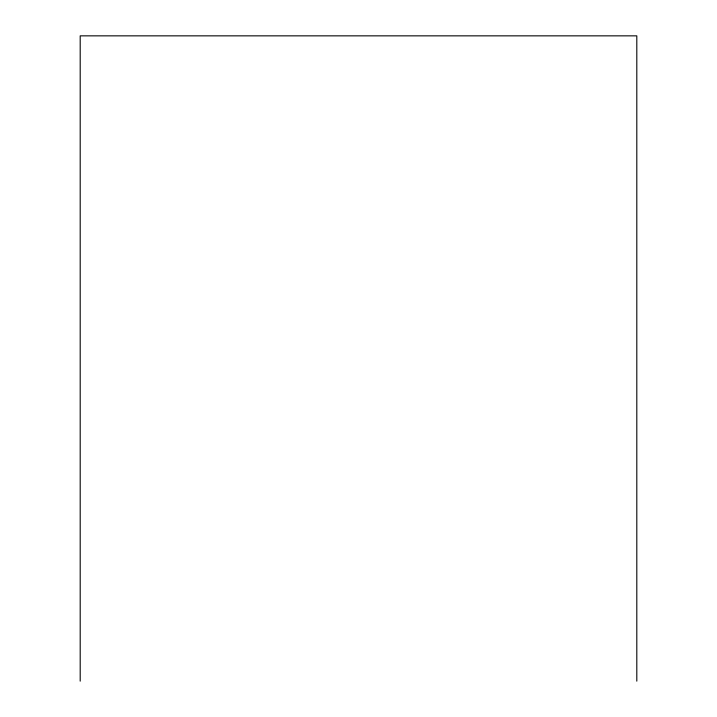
<?xml version="1.0" encoding="UTF-8"?>
<svg xmlns="http://www.w3.org/2000/svg" width="717" height="717" viewBox="0 0 717 717"><rect width="100%" height="100%" fill="white"/><g stroke="black" fill="none" stroke-linecap="round" stroke-linejoin="round"><path stroke-width="1.08" d="M636.804 681.15L636.804 35.85L80.196 35.85L80.196 681.15"/></g></svg>
